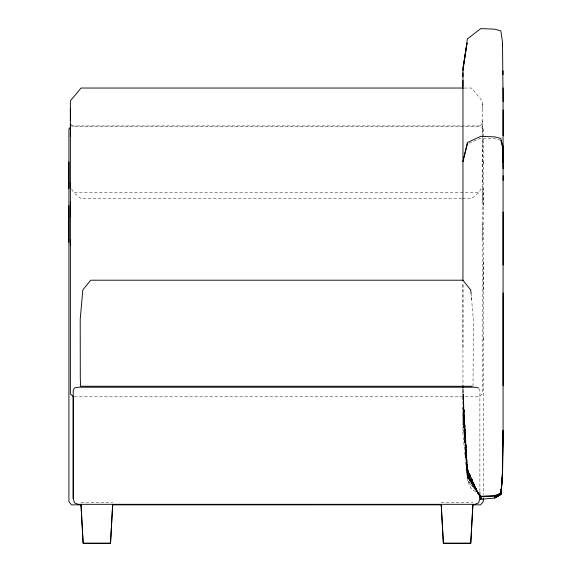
<?xml version="1.0" encoding="UTF-8"?>
<svg xmlns="http://www.w3.org/2000/svg" width="572" height="572" viewBox="0 0 572 572"><rect width="100%" height="100%" fill="white"/><g stroke="black" fill="none" stroke-linecap="round" stroke-linejoin="round"><path stroke-width="0.43" stroke-dasharray="2.86 2.15" d="M462.955 410.696L467.41 474.638L479 494.487L467.41 475.425L462.955 406.342L467.41 476.369L478.871 494.122M479.107 495.137L467.41 473.502L462.955 397.619L467.41 471.199L478.871 494.794M479.107 494.83L467.41 473.502L462.955 391.048L462.955 282.84M462.955 347.275L462.955 282.518M467.41 468.475L467.41 469.455L478.971 495.145M479.879 491.505L479.879 390.283L479.043 388.745M482.196 239.546L482.203 187.351M482.203 182.911L482.203 169.04M482.203 166.888L482.203 102.03M483.24 339.396L483.24 261.197M483.24 205.62L483.24 188.753M483.24 163.17L483.24 142.142M483.24 129.508L480.544 125.926L464.471 125.926M473.023 386.264L473.344 319.248L471.685 300.615M462.576 198.648L471.514 198.648L478.986 192.549L482.203 186.651M482.203 123.759L480.022 126.305L72.551 126.305L70.377 123.759M468.983 143.236L480.78 138.152L494.708 138.681L500.078 140.076M464.364 88.038L471.514 88.038L482.203 100.865L482.203 108.659M71.614 125.926L463.577 125.926M71.579 188.86L73.595 192.549L478.986 192.549M461.683 198.648L81.06 198.648L73.595 192.549M74.474 396.811L478.993 396.811L482.203 393.979L482.203 223.366M80.909 502.666L112.748 502.666M441.141 502.666L472.972 502.666M479.458 495.209L470.878 488.223L467.41 480.33L462.955 433.869L462.955 388.338M480.223 495.617L467.41 480.33L480.223 495.681M479.236 494.194L467.41 477.634L462.955 419.955M480.266 495.688L467.41 477.634L467.41 476.762L479.293 494.229M478.871 494.065L467.41 475.983L462.955 415.98M478.936 494.344L467.41 475.983L462.955 413.756L467.41 475.425L478.936 494.272M479.157 495.08L467.41 472.215L478.814 494.637M478.871 494.608L467.41 471.199L462.955 401.451M467.41 470.356L478.921 494.987L467.41 469.455L462.955 394.444L467.41 470.356L478.921 494.787L467.41 474.638L462.955 406.342M479.021 495.152L467.41 468.733L462.955 391.048M478.671 494.437L467.41 468.733L462.955 388.853M471.049 293.522L471.371 297.068M483.24 128.972L483.24 144.037M483.24 161.933L483.24 290.469M483.24 337.952L483.24 494.601M482.203 120.706L482.203 147.79M482.196 149.049L482.203 202.03"/><path stroke-width="0.86" d="M68.919 242.299L68.919 161.933M70.377 239.546L70.377 393.979L73.581 396.811M70.377 216.895L70.377 182.683M70.377 136.458L70.377 108.659M479.879 492.392L479.879 498.605L478.621 502.874L474.839 504.325L78.264 504.325L74.482 502.874L73.223 498.605L73.223 396.496M462.955 280.745L462.955 161.318M467.41 143.915L462.955 161.375L462.955 80.359M462.955 76.791L462.955 68.819L467.009 43.107M480.78 497.082L479.822 495.574L480.78 496.896M479.458 495.209L480.78 496.281L494.708 495.524L500.843 493.25L502.087 483.619L502.523 473.115M462.955 161.375L467.41 142.535L480.78 136.343L494.708 136.872L500.843 138.453L502.523 145.717L503.081 168.747M501.937 481.831L502.523 475.639L503.081 430.208L503.081 212.019M503.081 180.452L503.081 175.697M503.081 156.22L503.081 87.909M503.081 74.689L503.081 70.856M502.523 461.726L502.745 431.352M503.074 385.793L503.081 293.007M502.523 475.639L502.974 431.095M502.287 472.937L502.087 483.619L502.523 473.223M502.502 461.368L503.081 430.208M501.115 489.124L500.843 494.422L494.708 498.04L480.78 499.256M112.648 504.44L110.518 543.4L83.14 543.4L81.009 504.44M472.872 504.44L470.749 543.4L443.364 543.4L441.234 504.44M112.698 504.511L110.518 543.135L83.14 543.135L80.959 504.511M472.922 504.511L470.749 543.135L443.364 543.135L441.191 504.511M501.208 488.924L500.843 493.314L501.687 484.448M501.358 487.165L501.572 484.534M501.937 480.144L502.302 475.747M462.955 70.785L467.41 38.946L480.78 28.6L494.708 29.172L500.843 30.888L502.523 42.271L502.523 46.568M462.955 68.232L466.995 43.129M70.535 127.141L68.919 128.972L68.919 188.753M494.708 497.962L500.843 494.251L494.708 497.44L500.843 494.187L494.708 497.218L500.843 494.086L494.708 496.925L500.843 493.993L494.708 496.653L500.843 493.901L494.708 496.439L500.843 493.815L494.708 496.26L480.78 496.739L480.78 497.876L479.443 495.552M463.47 88.038L81.06 88.038L70.377 100.865L70.377 120.706M472.165 386.264L80.53 386.264L80.287 376.505L80.209 319.248L82.818 289.968L90.648 280.208L462.905 280.208L470.735 289.968L471.049 293.522M81.439 504.84L71.614 504.861L68.919 501.723L68.919 205.62M112.684 504.861L441.255 504.84M472.508 504.861L480.544 504.84L483.24 501.723L483.24 498.162M478.621 387.98L474.839 387.208L78.264 387.208L74.482 387.98L73.223 390.283L73.223 498.605M479.858 495.817L480.78 497.282L479.858 495.781M479.529 495.588L480.78 497.876M479.529 495.917L480.78 498.233L479.565 495.867M479.601 496.189L480.78 498.505L479.636 496.167M479.693 496.746L480.78 499.156L479.722 496.753M500.843 140.276L502.316 146.268M471.45 297.955L471.607 299.728M502.523 145.974L503.081 162.033M502.523 43.88L503.081 101.687M503.081 110.031L503.081 135.743M503.081 145.746L503.081 265.05M502.523 145.717L502.523 147.126M462.955 72.837L462.955 86.572M462.955 385.664L462.955 387.444M70.377 123.759L70.377 125.482M70.377 125.74L70.377 127.47M70.377 127.685L70.377 187.351M70.377 202.03L70.377 245.402M500.843 494.308L494.708 497.804L500.843 494.358M480.78 497.54L479.858 496.017L480.78 497.54M480.78 498.734L479.636 496.367L480.78 498.734M480.78 498.963L479.665 496.582L480.78 498.963"/></g></svg>
